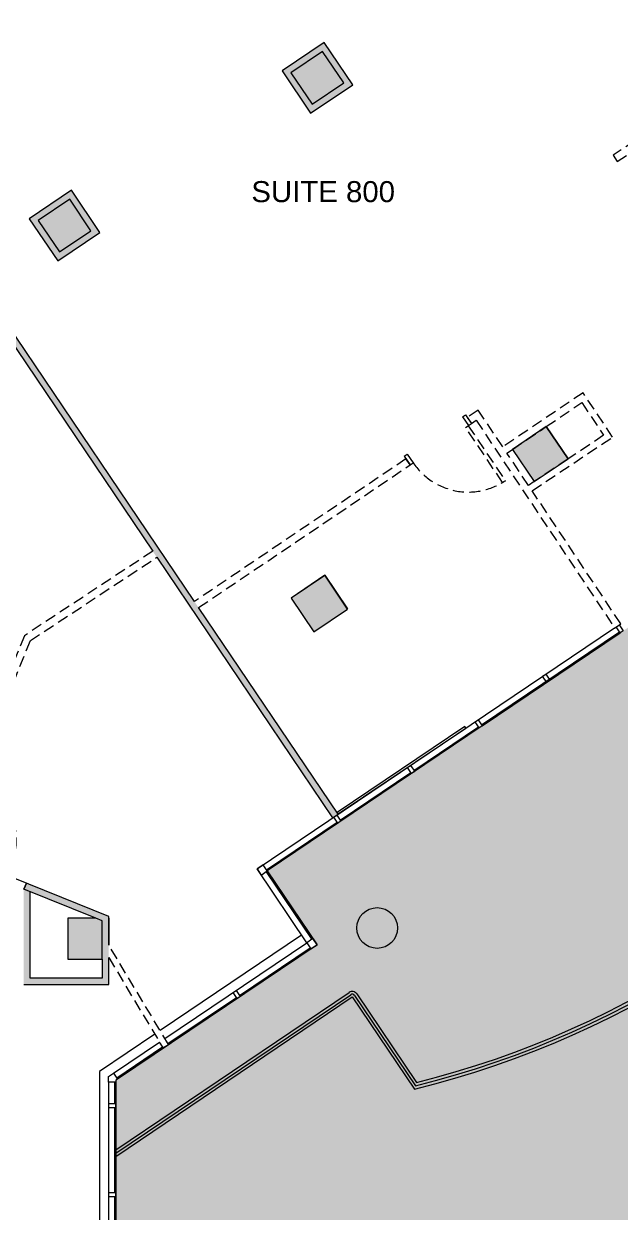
# Model space of a CAD drawing. Header units: inches. Extents: x 301 to 1681, y -483 to 1030.
# Drawn here: x 880 to 1202, y 22 to 664 of the extents above; entities that cross this region are included whole.
import ezdxf

# ---------------------------------------------------------------- set-up
doc = ezdxf.new("R2010")
doc.units = ezdxf.units.IN
doc.header["$LTSCALE"] = 48
doc.header["$MEASUREMENT"] = 0
doc.linetypes.add('Demolished', pattern=[0.1875, 0.125, -0.0625])
for name, color, linetype, lineweight in [('8th floor - 800-805 background_dwg', 8, 'Continuous', 9), ('A-COLS', 8, 'Continuous', 13), ('A-DETL-GENF', 247, 'Continuous', 9), ('A-DOOR', 8, 'Continuous', 13), ('A-DOOR-FRAM', 8, 'Continuous', 20), ('A-WALL', 8, 'Continuous', 13), ('A-Wall-Bldg', 8, 'Continuous', 9), ('A-WALL-PATT', 8, 'Continuous', 13), ('G-ANNO-TEXT', 8, 'Continuous', 9), ('I-WALL', 8, 'Continuous', 13)]:
    doc.layers.add(name, color=color, linetype=linetype, lineweight=lineweight)
doc.styles.add('Swis721 Lt BT', font='swissl.ttf', dxfattribs={"height": 11.352851})

# ---------------------------------------------------------------- blocks, each defined once
blk = doc.blocks.new('Single Flush - OTJ_SOLIDFLUSH_ALUM-V5-FIRST FLOOR DEMOLITION')
at = {"layer": 'A-DOOR', "linetype": 'Demolished'}
for p, q in [((16.15625, -2), (17.90625, -2)), ((16.15625, -37.8125), (16.15625, -2)), ((17.90625, -2), (17.90625, -37.8125)), ((17.90625, -37.8125), (16.15625, -37.8125))]:
    blk.add_line(p, q, dxfattribs=at)
blk.add_arc((17.90625, -2), 35.8125, 179.5, 270, dxfattribs=at)
at = {"layer": 'A-DOOR-FRAM', "linetype": 'Demolished'}
for p, q in [((-20, 3.75), (-20, -2)), ((-20, 3.75), (-18, 3.75)), ((-18, 3.75), (-18, -2)), ((18.000004, 3.75), (18.000004, -2)), ((18.000004, 3.75), (20.000004, 3.75)), ((20.000004, 3.75), (20.000004, -2)), ((-20, -2), (-18, -2)), ((18.000004, -2), (20.000004, -2))]:
    blk.add_line(p, q, dxfattribs=at)
blk = doc.blocks.new('Single Flush - OTJ_SOLIDFLUSH_ALUM-V6-FIRST FLOOR DEMOLITION')
at = {"layer": 'A-DOOR', "linetype": 'Demolished'}
for p, q in [((16.15625, 37.8125), (16.15625, 2)), ((17.90625, 37.8125), (16.15625, 37.8125)), ((17.90625, 2), (17.90625, 37.8125)), ((16.15625, 2), (17.90625, 2))]:
    blk.add_line(p, q, dxfattribs=at)
blk.add_arc((17.90625, 2), 35.8125, 90, 180.5, dxfattribs=at)
at = {"layer": 'A-DOOR-FRAM', "linetype": 'Demolished'}
for p, q in [((-20, -3.75), (-20, 2)), ((-20, 2), (-18, 2)), ((-18, -3.75), (-18, 2)), ((18.000004, -3.75), (18.000004, 2)), ((18.000004, 2), (20.000004, 2)), ((20.000004, -3.75), (20.000004, 2)), ((-20, -3.75), (-18, -3.75)), ((18.000004, -3.75), (20.000004, -3.75))]:
    blk.add_line(p, q, dxfattribs=at)
blk = doc.blocks.new('8th floor - 800-805 background_dwg-4807125-FIRST FLOOR DEMOLITION')
at = {"layer": 'A-Wall-Bldg'}
for points in [[(1173.65, 428.68), (1173.69, 428.71), (1161.89, 446.21), (1161.85, 446.18), (1169.26, 435.2)], [(1054.61, 347.71), (1054.62, 347.72), (1042.32, 365.96), (1024.1, 353.63), (1024.11, 353.62), (1042.34, 365.91), (1054.11, 348.45)], [(1071.76, 164.62), (1074.01, 165.09), (1076.11, 166.03), (1077.97, 167.38), (1079.51, 169.09), (1080.66, 171.08), (1081.37, 173.27), (1081.61, 175.56), (1081.37, 177.84), (1080.66, 180.03), (1079.51, 182.02), (1077.97, 183.73), (1076.11, 185.08), (1074.01, 186.02), (1071.76, 186.5), (1069.46, 186.5), (1067.21, 186.02), (1065.11, 185.08), (1063.25, 183.73), (1061.71, 182.02), (1060.56, 180.03), (1059.85, 177.84), (1059.61, 175.56), (1059.85, 173.27), (1060.56, 171.08), (1061.71, 169.09), (1063.25, 167.38), (1065.11, 166.03), (1067.21, 165.09), (1069.46, 164.62)]]:
    blk.add_hatch(color=256, dxfattribs=at).paths.add_polyline_path(points, flags=0)
for p, q in [((1161.89, 446.21), (1173.69, 428.7)), ((1161.89, 446.21), (1173.7, 428.71)), ((1126.88, 285.23), (1201.41, 335.37)), ((1127.35, 284.58), (1201.77, 334.85)), ((1090.41, 260.62), (1125.29, 284.06)), ((1050.65, 233.77), (1088.79, 259.48)), ((1010.85, 206.93), (1049, 232.64)), ((1010.67, 205.93), (1035.3, 169.4)), ((1029.8, 171.76), (953.39, 120.23)), ((996.28, 139.18), (1034.43, 164.9)), ((929.55, 55.9), (1055.44, 140.8)), ((929.55, 54.09), (1056.28, 139.56)), ((957.65, 113.13), (994.63, 138.06)), ((1058.36, 139.16), (1091.25, 90.39)), ((1059.61, 139.99), (1091.86, 92.18)), ((928.17, 97.19), (953.06, 113.97)), ((954.75, 111.17), (930, 94.48)), ((953.02, 113.92), (953.07, 113.96)), ((953.74, 112.85), (953.02, 113.92)), ((925.59, 92.35), (925.59, -14.42)), ((928.84, 92.35), (928.84, 80.58)), ((929.56, 92.36), (929.56, -483.15)), ((928.83, 78.58), (928.83, 32.58)), ((928.83, 30.58), (928.83, -15.42))]:
    blk.add_line(p, q, dxfattribs=at)
at = {"layer": 'A-Wall-Bldg', "flags": 128}
for points in [[(1024.08, 353.66), (1042.32, 365.96), (1054.62, 347.72)], [(955.97, 115.93), (1032.6, 167.6), (1034.82, 164.32), (1038.1, 166.53), (1035.88, 169.82), (1032.6, 167.6), (1005.76, 207.4), (1007.97, 204.11), (1011.26, 206.33), (1009.05, 209.61), (1005.76, 207.4), (1198.71, 337.61)], [(1201.3, 339.11), (1203.45, 335.93), (1201.79, 334.81), (1199.64, 338.01)], [(1127.34, 284.59), (1011.26, 206.33), (1038.1, 166.53), (930.38, 93.91)], [(929.54, 52.28), (1057.12, 138.32), (1090.67, 88.57)], [(950.48, 118.27), (920.59, 98.11), (920.59, -14.42)], [(956.77, 111.93), (956.89, 111.75), (955.23, 110.64), (955.05, 110.9)], [(925.58, 80.58), (925.58, 78.58), (929.54, 78.58), (929.54, 80.58), (925.58, 80.58)], [(925.58, 32.58), (925.58, 30.58), (929.54, 30.58), (929.54, 32.58), (925.58, 32.58)]]:
    blk.add_lwpolyline(points, dxfattribs=at)
for points in [[(1159.92, 311.4), (1161.57, 312.52), (1163.79, 309.24), (1162.13, 308.12)], [(1049.04, 237.95), (1049.59, 237.13), (1118.47, 283.44), (1117.91, 284.27)], [(1123.44, 286.79), (1125.1, 287.91), (1127.31, 284.63), (1125.66, 283.51)], [(1086.97, 262.19), (1088.62, 263.31), (1090.84, 260.02), (1089.18, 258.91)], [(1047.18, 235.35), (1048.83, 236.47), (1051.04, 233.18), (1049.39, 232.06)], [(992.81, 140.76), (994.46, 141.88), (996.68, 138.59), (995.02, 137.48)], [(929.55, 93.35), (929.55, 92.35), (925.6, 92.35), (925.6, 95.45), (928.17, 97.19), (930.38, 93.91)]]:
    blk.add_lwpolyline(points, close=True, dxfattribs=at)
at = {"layer": 'A-Wall-Bldg'}
blk.add_circle((1070.61, 175.56), 11, dxfattribs=at)
for centre, radius, start, end in [((968.95, 583.85), 510, 283.80727, 324.17908), ((968.95, 583.85), 508.42, 283.91968, 324.06559), ((968.95, 583.85), 506.8, 284.0347, 323.95058), ((1057.12, 138.32), 3, 33.99724, 124.00767), ((1057.12, 138.32), 1.5, 33.97674, 123.9976)]:
    blk.add_arc(centre, radius, start, end, dxfattribs=at)

msp = doc.modelspace()

# ---------------------------------------------------------------- hatches: boundary and pattern name
at = {"layer": 'A-COLS'}
msp.add_hatch(color=256, dxfattribs=at).paths.add_polyline_path([(1036.4, 335.37), (1054.62, 347.69), (1042.34, 365.91), (1024.1, 353.61), (1036.36, 335.42)], flags=0)
at = {"layer": 'A-DETL-GENF'}
h = msp.add_hatch(color=256, dxfattribs=at)
h.paths.add_polyline_path([(301.48, -483.15), (1680.82, -483.15), (1680.82, 367.05), (1667.06, 372.61), (1675.3, 393.01), (1680.82, 390.78), (1680.82, 1030.23), (1594.71, 1030.23), (1594.71, 1021.49), (1579.71, 1021.5), (1579.71, 1030.23), (1474.71, 1030.23), (1474.72, 946.5), (1579.7, 946.5), (1579.7, 979.5), (1583.69, 979.45), (1583.71, 979.49), (1594.71, 979.44), (1602.63, 978.69), (1602.73, 962.72), (1603.01, 962.57), (1602.84, 946.49), (1598.83, 946.49), (1598.83, 942.49), (1508.4, 942.5), (1404.71, 942.52), (1404.71, 947.51), (1460.7, 947.51), (1460.7, 962.51), (1470.71, 962.51), (1470.71, 1030.23), (1171.71, 1030.23), (1171.71, 973.55), (1276.05, 973.53), (1276.05, 947.53), (1317.55, 947.52), (1317.55, 942.53), (1166.7, 942.54), (1166.7, 942.86), (889.38, 942.86), (889.38, 946.36), (905.1, 946.36), (905.1, 1030.23), (759.08, 1030.23), (734.78, 970.08), (695.56, 970.08), (685.98, 946.36), (849.38, 946.36), (849.38, 942.86), (684.56, 942.86), (448.58, 358.79), (445.34, 360.1), (641.79, 846.33), (588.01, 868.05), (591.85, 877.56), (595.1, 876.25), (592.57, 869.99), (643.1, 849.57), (658.83, 888.51), (608.3, 908.93), (605.58, 902.21), (602.34, 903.52), (620.83, 949.27), (624.07, 947.96), (609.61, 912.17), (660.14, 891.76), (692.33, 971.42), (641.79, 991.81), (639.05, 985.05), (635.81, 986.36), (638.55, 993.15), (625.19, 998.55), (637.99, 1030.23), (577.63, 1030.23), (552.68, 968.48), (549.44, 969.79), (573.86, 1030.23), (301.48, 1030.23), (301.48, 798.58), (302.43, 800.94), (456.13, 738.84), (503.02, 854.91), (506.27, 853.6), (454.22, 724.78), (450.98, 726.09), (454.82, 735.59), (301.48, 797.55), (301.48, 593.89), (384.03, 560.49), (415.36, 637.94), (415.07, 638.06), (423.31, 658.46), (423.62, 658.37), (435.99, 689), (439.24, 687.69), (426.85, 657.03), (443.93, 650.13), (435.69, 629.73), (418.61, 636.63), (379.12, 539.02), (375.88, 540.33), (382.72, 557.25), (301.48, 590.11), (301.48, 387.05), (306.15, 385.16), (310.36, 395.56), (316.34, 393.14), (360.88, 503.25), (364.12, 501.94), (319.58, 391.83), (338.57, 384.15), (328.86, 360.14), (301.48, 371.21), (301.48, -121.08), (496.86, -200.02), (496.81, -200.13), (530.65, -213.82), (559.13, -143.35), (487.43, -114.38), (477.2, -139.72), (343.66, -85.77), (343.76, -85.54), (343.45, -85.41), (393.18, 37.53), (383, 41.64), (447.68, 201.71), (450.8, 200.45), (465.71, 237.3), (465.81, 237.25), (466.68, 239.41), (471.32, 237.53), (450.92, 187.42), (413.21, 94.2), (501.02, 58.71), (559.01, 201.28), (574.44, 239.43), (486.47, 275.02), (484.79, 270.87), (480.16, 272.74), (480.8, 274.34), (480.71, 274.38), (492.2, 302.8), (492.31, 302.8), (492.64, 303.63), (497.28, 301.76), (489.47, 282.44), (577.44, 246.85), (582.63, 259.71), (574.39, 263.05), (582.63, 283.44), (603.03, 275.19), (594.78, 254.8), (592.89, 255.56), (587.69, 242.7), (641.05, 221.12), (737.8, 460.29), (615.11, 509.86), (597.9, 467.3), (568.92, 479.02), (510.84, 335.34), (506.21, 337.21), (507.27, 339.86), (507.2, 339.88), (584.26, 530.32), (588.89, 528.45), (587.62, 525.28), (677.39, 489.01), (692.35, 526), (682.31, 530.06), (690.55, 550.45), (706.13, 544.15), (708.41, 554.3), (614.65, 592.18), (602.4, 561.85), (597.76, 563.73), (611.33, 597.29), (644.61, 583.85), (646.21, 587.79), (646.32, 587.74), (661.3, 624.83), (661.19, 624.87), (686.22, 686.82), (686.33, 686.78), (701.32, 723.87), (701.2, 723.91), (702.66, 727.52), (669.45, 740.94), (726.65, 882.49), (1577.02, 882.49), (1577.02, 841.12), (1657.61, 841.12), (1657.65, 638.31), (1666.03, 634.97), (1657.61, 634.97), (1657.61, 633.49), (1274.43, 633.49), (1344.35, 529.79), (1394.53, 509.77), (1380.06, 473.95), (1399.93, 444.48), (1413.8, 424.57), (1327.76, 366.55), (1303.11, 403.11), (1011.25, 206.36), (1038.1, 166.53), (929.56, 93.35), (929.56, -450.17), (758.42, -450.17), (758.42, -454.42), (754.92, -454.42), (754.92, -411.73), (629.46, -361.05), (613.67, -400.15), (610.42, -398.84), (612.75, -393.07), (564.59, -373.61), (562.26, -379.38), (559.02, -378.07), (574.81, -338.97), (462.78, -293.71), (451.73, -321.05), (444.54, -318.15), (445.86, -314.91), (449.8, -316.5), (495.54, -203.27), (384.75, -158.5), (339, -271.73), (359.02, -279.82), (362.17, -272.03), (381.64, -279.89), (378.49, -287.69), (408.77, -299.92), (407.46, -303.17), (377.18, -290.94), (371.14, -305.89), (351.67, -298.02), (357.71, -283.07), (334.44, -273.67), (381.5, -157.19), (301.48, -124.86), (301.48, -450.17)], flags=0)
h.paths.add_polyline_path([(614.06, -389.82), (626.22, -359.74), (616.5, -355.81), (605.45, -383.16), (574.9, -370.82), (585.95, -343.47), (578.06, -340.28), (565.91, -370.37), (613.67, -389.66)], flags=0)
h.paths.add_polyline_path([(426.88, 27.69), (437.43, 53.6), (398.04, 69.51), (387.56, 43.57), (425.8, 28.12)], flags=0)
h.paths.add_polyline_path([(564.9, 64.65), (587.68, 120.97), (619.7, 108.03), (758.62, 451.88), (741.51, 458.79), (641.76, 212.2), (584.69, 235.29), (583.51, 232.39), (632.7, 212.51), (610.96, 158.73), (557.14, 180.51), (580.05, 237.16), (579.08, 237.56), (579.04, 237.47), (579.16, 237.43), (534.04, 125.87), (557.22, 116.5), (565.68, 137.19), (569.39, 135.69), (559.5, 111.23), (532.41, 122.18), (516.97, 84.02), (558.89, 67.08)], flags=0)
h.paths.add_polyline_path([(1071.76, 164.62), (1069.46, 164.62), (1067.21, 165.09), (1065.11, 166.03), (1063.25, 167.38), (1061.71, 169.09), (1060.56, 171.08), (1059.85, 173.27), (1059.61, 175.56), (1059.85, 177.84), (1060.56, 180.03), (1061.71, 182.02), (1063.25, 183.73), (1065.11, 185.08), (1067.21, 186.02), (1069.46, 186.5), (1071.76, 186.5), (1074.01, 186.02), (1076.11, 185.08), (1077.97, 183.73), (1079.51, 182.02), (1080.66, 180.03), (1081.37, 177.84), (1081.61, 175.56), (1081.37, 173.27), (1080.66, 171.08), (1079.51, 169.09), (1077.97, 167.38), (1076.11, 166.03), (1074.01, 165.09)], flags=0)
h.paths.add_polyline_path([(608.2, 165.24), (626.18, 209.75), (581.69, 227.73), (563.74, 183.23), (608.2, 165.24)], flags=0)
h.paths.add_polyline_path([(583.05, 244.58), (588.25, 257.43), (587.28, 257.83), (582.08, 244.97), (582.64, 244.74)], flags=0)
h.paths.add_polyline_path([(432.23, 318.3), (428.98, 319.61), (430.36, 323.01), (433.6, 321.7), (432.76, 319.61)], flags=0)
h.paths.add_polyline_path([(1310.24, 348.99), (1307.99, 349.47), (1305.89, 350.4), (1304.03, 351.75), (1302.49, 353.46), (1301.34, 355.45), (1300.63, 357.64), (1300.39, 359.93), (1300.63, 362.21), (1301.34, 364.4), (1302.63, 366.55), (1304.03, 368.1), (1305.89, 369.45), (1307.99, 370.39), (1310.24, 370.87), (1312.54, 370.87), (1314.79, 370.39), (1316.89, 369.45), (1318.75, 368.1), (1320.29, 366.39), (1321.44, 364.4), (1322.15, 362.21), (1322.39, 359.93), (1322.15, 357.64), (1321.44, 355.45), (1320.29, 353.46), (1318.75, 351.75), (1316.89, 350.4), (1314.79, 349.47), (1312.54, 348.99)], flags=0)
h.paths.add_polyline_path([(307.19, 371.06), (315.4, 391.36), (311.46, 392.96), (303.25, 372.65), (306.15, 371.48)], flags=0)
h.paths.add_polyline_path([(301.48, 373.61), (304.84, 381.92), (301.48, 383.28), (301.48, 378.3)], flags=0)
h.paths.add_polyline_path([(595.96, 471.86), (611.87, 511.17), (586.12, 521.57), (570.23, 482.27), (594.65, 472.39)], flags=0)
h.paths.add_polyline_path([(692.38, 482.96), (696.4, 500.88), (689.61, 484.07), (692.22, 483.02)], flags=0)
h.paths.add_polyline_path([(685.91, 485.57), (700.85, 522.56), (696.06, 524.5), (681.1, 487.51)], flags=0)
h.paths.add_polyline_path([(521.25, 890.68), (518.01, 891.99), (523.16, 904.76), (523.07, 904.8), (526.53, 913.37), (398.16, 965.24), (394.04, 955.04), (369.93, 964.78), (379.67, 988.89), (403.78, 979.15), (399.47, 968.48), (527.84, 916.62), (531.31, 925.2), (531.38, 925.2), (534.45, 932.7), (537.7, 931.39), (534.74, 924.06), (551.85, 917.14), (543.61, 896.75), (543.54, 896.75), (543.47, 896.56), (526.41, 903.45), (523.21, 895.53)], flags=0)
h.paths.add_polyline_path([(991.15, 946.36), (1166.7, 946.36), (1166.7, 1030.23), (908.6, 1030.23), (908.6, 946.36)], flags=0)
h.paths.add_polyline_path([(1308.7, 947.53), (1286.71, 947.53), (1286.71, 994.53), (1308.71, 994.53), (1308.7, 947.53)], flags=0)
h.paths.add_polyline_path([(1271.05, 947.53), (1271.05, 969.07), (1171.71, 969.07), (1171.71, 947.53), (1260.44, 947.53)], flags=0)
h.paths.add_polyline_path([(998.71, 972.56), (998.7, 972.57), (998.71, 994.57), (1020.98, 994.6), (1020.98, 972.6), (1020.71, 972.56)], flags=0)
h.paths.add_polyline_path([(698.22, 973.58), (708.71, 973.58), (708.71, 996.59), (741.72, 996.59), (755.31, 1030.23), (641.76, 1030.23), (629.74, 1000.48), (696.34, 973.58), (696.98, 973.58)], flags=0)
h.paths.add_polyline_path([(734.71, 979.24), (740.91, 994.59), (734.71, 994.59), (734.71, 991.84)], flags=0)
at = {"layer": 'A-WALL'}
for points in [[(1035.52, 620.17), (1052.52, 631.63), (1041.06, 648.63), (1024.06, 637.16)], [(899.06, 540.42), (916.05, 551.89), (904.59, 568.88), (887.6, 557.42)], [(1155.35, 416.48), (1173.65, 428.68), (1161.85, 446.18), (1143.61, 433.88), (1154.22, 418.15)], [(903.67, 158.77), (922.16, 158.77), (922.16, 179.35), (918.66, 180.77), (903.67, 180.77), (903.67, 159.56)]]:
    msp.add_hatch(color=256, dxfattribs=at).paths.add_polyline_path(points, flags=0)
at = {"layer": 'A-Wall-Bldg'}
for points in [[(1173.65, 428.68), (1173.69, 428.71), (1161.89, 446.21), (1161.85, 446.18), (1169.26, 435.2)], [(1054.61, 347.71), (1054.62, 347.72), (1042.32, 365.96), (1024.1, 353.63), (1024.11, 353.62), (1042.34, 365.91), (1054.11, 348.45)], [(1071.76, 164.62), (1074.01, 165.09), (1076.11, 166.03), (1077.97, 167.38), (1079.51, 169.09), (1080.66, 171.08), (1081.37, 173.27), (1081.61, 175.56), (1081.37, 177.84), (1080.66, 180.03), (1079.51, 182.02), (1077.97, 183.73), (1076.11, 185.08), (1074.01, 186.02), (1071.76, 186.5), (1069.46, 186.5), (1067.21, 186.02), (1065.11, 185.08), (1063.25, 183.73), (1061.71, 182.02), (1060.56, 180.03), (1059.85, 177.84), (1059.61, 175.56), (1059.85, 173.27), (1060.56, 171.08), (1061.71, 169.09), (1063.25, 167.38), (1065.11, 166.03), (1067.21, 165.09), (1069.46, 164.62)]]:
    msp.add_hatch(color=256, dxfattribs=at).paths.add_polyline_path(points, flags=0)
at = {"layer": 'A-WALL-PATT'}
for points in [[(1046.55, 234.94), (1049.45, 236.9), (771.89, 648.18), (768.99, 646.22), (1020.5, 273.54)], [(1021.16, 635.21), (1043.96, 650.58), (1042.01, 653.48), (1019.21, 638.11), (1019.84, 637.16)], [(1054.48, 628.73), (1057.38, 630.68), (1043.96, 650.58), (1041.06, 648.63), (1053.4, 630.33)], [(1032.62, 618.21), (1035.52, 620.17), (1024.06, 637.16), (1021.16, 635.21), (1032, 619.13)], [(1034.58, 615.31), (1054.48, 628.73), (1052.52, 631.63), (1032.62, 618.21)], [(884.69, 555.46), (907.5, 570.84), (905.54, 573.74), (882.74, 558.37), (883.38, 557.42)], [(918.01, 548.98), (920.91, 550.94), (907.5, 570.84), (904.59, 568.88), (916.69, 550.94)], [(896.15, 538.47), (899.06, 540.42), (887.6, 557.42), (884.69, 555.46), (894.83, 540.42)], [(898.11, 535.57), (918.01, 548.98), (916.05, 551.89), (896.15, 538.47)], [(925.66, 177.94), (925.66, 181.71), (881.22, 199.67), (879.91, 196.42), (922.16, 179.35)], [(881.22, 145.02), (883.29, 145.02), (883.29, 195.06), (879.79, 196.47), (879.79, 145.02), (879.91, 145.02)], [(922.16, 148.52), (925.66, 148.52), (925.66, 177.94), (922.16, 179.35), (922.16, 159.56)], [(883.29, 145.02), (925.66, 145.02), (925.66, 148.52), (883.29, 148.52)]]:
    msp.add_hatch(color=256, dxfattribs=at).paths.add_polyline_path(points, flags=0)

# ---------------------------------------------------------------- linework, layer by layer
at = {"layer": 'A-COLS'}
for p, q in [((1042.34, 365.91), (1024.1, 353.61)), ((1054.64, 347.67), (1042.34, 365.91)), ((1024.1, 353.61), (1036.4, 335.37)), ((1036.4, 335.37), (1054.64, 347.67))]:
    msp.add_line(p, q, dxfattribs=at)
at = {"layer": 'A-WALL'}
for p, q in [((1041.06, 648.63), (1024.06, 637.16)), ((1052.52, 631.63), (1041.06, 648.63)), ((1024.06, 637.16), (1035.52, 620.17)), ((1035.52, 620.17), (1052.52, 631.63)), ((904.59, 568.88), (887.6, 557.42)), ((916.05, 551.89), (904.59, 568.88)), ((887.6, 557.42), (899.06, 540.42)), ((899.06, 540.42), (916.05, 551.89)), ((1161.85, 446.18), (1143.61, 433.88)), ((1173.65, 428.68), (1161.85, 446.18)), ((1143.61, 433.88), (1155.35, 416.48)), ((1155.35, 416.48), (1173.65, 428.68)), ((918.66, 180.77), (903.67, 180.77)), ((903.67, 180.77), (903.67, 158.77)), ((922.16, 179.35), (918.66, 180.77)), ((925.67, 180.77), (925.66, 180.77)), ((925.66, 180.77), (925.66, 177.94)), ((925.67, 166.36), (925.67, 180.77)), ((922.16, 158.77), (922.16, 179.35)), ((925.66, 177.94), (925.66, 166.37)), ((925.66, 166.37), (925.67, 166.36)), ((903.67, 158.77), (922.16, 158.77)), ((925.67, 159.56), (925.66, 159.58)), ((925.66, 159.58), (925.66, 159.39)), ((925.66, 159.39), (925.67, 159.38)), ((925.67, 159.38), (925.67, 159.56))]:
    msp.add_line(p, q, dxfattribs=at)
at = {"layer": 'A-Wall-Bldg'}
for p, q in [((1161.89, 446.21), (1173.69, 428.7)), ((1161.89, 446.21), (1173.7, 428.71)), ((1126.88, 285.23), (1201.41, 335.37)), ((1127.35, 284.58), (1201.77, 334.85)), ((1090.41, 260.62), (1125.29, 284.06)), ((1050.65, 233.77), (1088.79, 259.48)), ((1010.85, 206.93), (1049, 232.64)), ((1010.67, 205.93), (1035.3, 169.4)), ((1029.8, 171.76), (953.39, 120.23)), ((996.28, 139.18), (1034.43, 164.9)), ((929.55, 55.9), (1055.44, 140.8)), ((929.55, 54.09), (1056.28, 139.56)), ((957.65, 113.13), (994.63, 138.06)), ((1058.36, 139.16), (1091.25, 90.39)), ((1059.61, 139.99), (1091.86, 92.18)), ((928.17, 97.19), (953.06, 113.97)), ((954.75, 111.17), (930, 94.48)), ((953.02, 113.92), (953.07, 113.96)), ((953.74, 112.85), (953.02, 113.92)), ((925.59, 92.35), (925.59, -14.42)), ((928.84, 92.35), (928.84, 80.58)), ((929.56, 92.36), (929.56, -483.15)), ((928.83, 78.58), (928.83, 32.58)), ((928.83, 30.58), (928.83, -15.42))]:
    msp.add_line(p, q, dxfattribs=at)
at = {"layer": 'A-Wall-Bldg', "flags": 128}
for points in [[(1024.08, 353.66), (1042.32, 365.96), (1054.62, 347.72)], [(955.97, 115.93), (1032.6, 167.6), (1034.82, 164.32), (1038.1, 166.53), (1035.88, 169.82), (1032.6, 167.6), (1005.76, 207.4), (1007.97, 204.11), (1011.26, 206.33), (1009.05, 209.61), (1005.76, 207.4), (1198.71, 337.61)], [(1201.3, 339.11), (1203.45, 335.93), (1201.79, 334.81), (1199.64, 338.01)], [(1127.34, 284.59), (1011.26, 206.33), (1038.1, 166.53), (930.38, 93.91)], [(929.54, 52.28), (1057.12, 138.32), (1090.67, 88.57)], [(950.48, 118.27), (920.59, 98.11), (920.59, -14.42)], [(956.77, 111.93), (956.89, 111.75), (955.23, 110.64), (955.05, 110.9)], [(925.58, 80.58), (925.58, 78.58), (929.54, 78.58), (929.54, 80.58), (925.58, 80.58)], [(925.58, 32.58), (925.58, 30.58), (929.54, 30.58), (929.54, 32.58), (925.58, 32.58)]]:
    msp.add_lwpolyline(points, dxfattribs=at)
for points in [[(1159.92, 311.4), (1161.57, 312.52), (1163.79, 309.24), (1162.13, 308.12)], [(1049.04, 237.95), (1049.59, 237.13), (1118.47, 283.44), (1117.91, 284.27)], [(1123.44, 286.79), (1125.1, 287.91), (1127.31, 284.63), (1125.66, 283.51)], [(1086.97, 262.19), (1088.62, 263.31), (1090.84, 260.02), (1089.18, 258.91)], [(1047.18, 235.35), (1048.83, 236.47), (1051.04, 233.18), (1049.39, 232.06)], [(992.81, 140.76), (994.46, 141.88), (996.68, 138.59), (995.02, 137.48)], [(929.55, 93.35), (929.55, 92.35), (925.6, 92.35), (925.6, 95.45), (928.17, 97.19), (930.38, 93.91)]]:
    msp.add_lwpolyline(points, close=True, dxfattribs=at)
at = {"layer": 'A-Wall-Bldg'}
msp.add_circle((1070.61, 175.56), 11, dxfattribs=at)
for centre, radius, start, end in [((968.95, 583.85), 510, 283.80727, 324.17908), ((968.95, 583.85), 508.42, 283.91968, 324.06559), ((968.95, 583.85), 506.8, 284.0347, 323.95058), ((1057.12, 138.32), 3, 33.99724, 124.00767), ((1057.12, 138.32), 1.5, 33.97674, 123.9976)]:
    msp.add_arc(centre, radius, start, end, dxfattribs=at)
at = {"layer": 'I-WALL'}
for p, q in [((971.93, 351.76), (771.89, 648.18)), ((1042.01, 653.48), (1019.21, 638.11)), ((1057.38, 630.68), (1042.01, 653.48)), ((768.99, 646.22), (949.38, 378.92)), ((1019.21, 638.11), (1034.58, 615.31)), ((1034.58, 615.31), (1057.38, 630.68)), ((905.54, 573.74), (882.74, 558.37)), ((920.91, 550.94), (905.54, 573.74)), ((882.74, 558.37), (898.11, 535.57)), ((898.11, 535.57), (920.91, 550.94)), ((951.62, 375.6), (1046.55, 234.94)), ((1049.45, 236.9), (974.17, 348.45)), ((1046.55, 234.94), (1049.45, 236.9)), ((925.66, 181.71), (837.55, 217.31)), ((881.22, 199.67), (879.91, 196.42)), ((918.66, 180.77), (879.91, 196.42)), ((883.29, 148.52), (883.29, 195.06)), ((925.66, 180.77), (925.66, 181.71)), ((922.16, 158.77), (922.16, 148.52)), ((925.66, 145.02), (925.66, 159.39)), ((922.16, 148.52), (883.29, 148.52)), ((879.79, 145.02), (925.66, 145.02))]:
    msp.add_line(p, q, dxfattribs=at)
at = {"layer": 'I-WALL', "linetype": 'Demolished'}
for p, q in [((1270.22, 639.72), (1197.97, 592.57)), ((1200.15, 589.22), (1269.11, 634.22)), ((1197.97, 592.57), (1200.15, 589.22)), ((1181.74, 464.42), (1138.42, 435.2)), ((1197.69, 440.51), (1181.74, 464.42)), ((1161.85, 446.18), (1181.06, 459.14)), ((1181.06, 459.14), (1192.84, 441.48)), ((1125.15, 455.11), (1119.25, 451.13)), ((1119.25, 451.13), (1121.49, 447.81)), ((1121.49, 447.81), (1124.05, 449.54)), ((1124.05, 449.54), (1198.8, 337.45)), ((1138.42, 435.2), (1125.15, 455.11)), ((1143.61, 433.88), (1161.85, 446.18)), ((1154.22, 411.52), (1197.69, 440.51)), ((1192.84, 441.48), (1173.65, 428.68)), ((1140.64, 431.88), (1143.61, 433.88)), ((1152.28, 414.43), (1140.64, 431.88)), ((1086.09, 428.76), (971.93, 351.76)), ((974.17, 348.45), (1088.33, 425.45)), ((1088.33, 425.45), (1086.09, 428.76)), ((1173.65, 428.68), (1155.35, 416.48)), ((1155.35, 416.48), (1152.28, 414.43)), ((1202.13, 339.67), (1154.22, 411.52)), ((949.38, 378.92), (880.1, 333.3)), ((883.34, 330.64), (951.62, 375.6)), ((1198.8, 337.45), (1202.13, 339.67)), ((880.1, 333.3), (850.42, 259.84)), ((854.12, 258.34), (883.34, 330.64)), ((879.91, 196.42), (881.22, 199.67)), ((925.67, 166.36), (925.66, 166.37)), ((957.95, 112.64), (925.67, 166.36)), ((925.66, 159.58), (925.67, 159.56)), ((925.67, 159.56), (954.95, 110.84)), ((954.95, 110.84), (957.95, 112.64))]:
    msp.add_line(p, q, dxfattribs=at)

# ---------------------------------------------------------------- block references
at = {"layer": '8th floor - 800-805 background_dwg'}
msp.add_blockref('8th floor - 800-805 background_dwg-4807125-FIRST FLOOR DEMOLITION', (0, 0), dxfattribs=at)
msp.add_blockref('8th floor - 800-805 background_dwg-4807125-FIRST FLOOR DEMOLITION', (0, 0), dxfattribs=at)
msp.add_blockref('8th floor - 800-805 background_dwg-4807125-FIRST FLOOR DEMOLITION', (0, 0), dxfattribs=at)
at = {"layer": 'A-DOOR', "linetype": 'Demolished'}
for name, p, rotation in [('Single Flush - OTJ_SOLIDFLUSH_ALUM-V5-FIRST FLOOR DEMOLITION', (1103.79, 438.29), 34), ('Single Flush - OTJ_SOLIDFLUSH_ALUM-V6-FIRST FLOOR DEMOLITION', (844.78, 240.55), 247.9999999999997)]:
    msp.add_blockref(name, p, dxfattribs=dict(at, rotation=rotation))

# ---------------------------------------------------------------- texts
at = {"layer": 'G-ANNO-TEXT', "insert": (1002.65, 578.64), "char_height": 11.353, "width": 86.112, "attachment_point": 1, "line_spacing_factor": 1.00667, "style": 'Swis721 Lt BT'}
msp.add_mtext('SUITE 800', dxfattribs=at)

doc.saveas('drawing.dxf')
